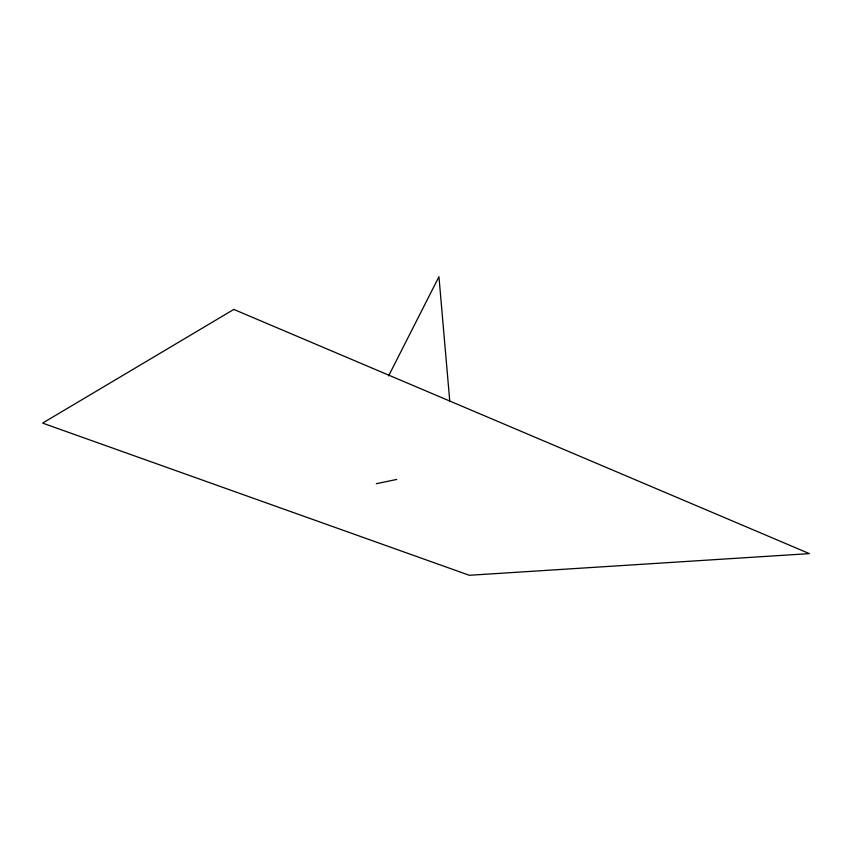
<?xml version="1.0" encoding="UTF-8"?>
<svg xmlns="http://www.w3.org/2000/svg" width="852" height="852" viewBox="0 0 852 852"><rect width="100%" height="100%" fill="white"/><g stroke="black" fill="none" stroke-linecap="round" stroke-linejoin="round"><path stroke-width="1.28" d="M388.618 375.881L438.95 276.719L449.803 401.643M376.307 483.712L396.691 479.452M233.821 309.425L42.6 423.103L469.324 575.281L809.4 553.619L233.821 309.425"/></g></svg>
